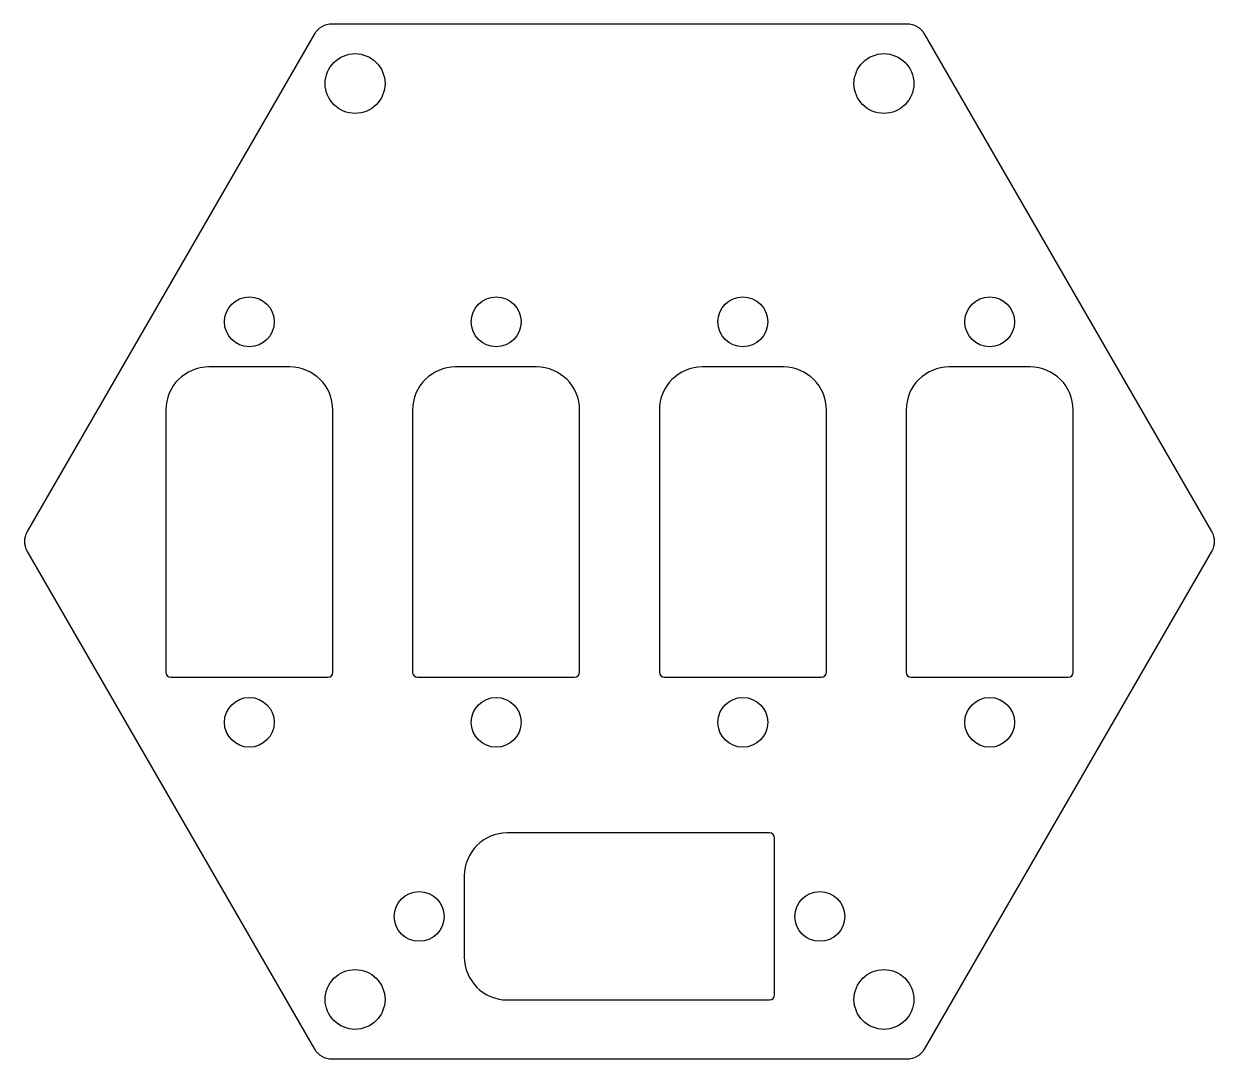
# Model space of a CAD drawing. Header units: inches. Extents: x -1.17 to 1.18, y -1.02 to 1.02.
import ezdxf

# ---------------------------------------------------------------- set-up
doc = ezdxf.new("R2010")
doc.units = ezdxf.units.IN
doc.header["$MEASUREMENT"] = 0
doc.layers.get('0').update_dxf_attribs({"lineweight": 0})

msp = doc.modelspace()

# ---------------------------------------------------------------- linework, layer by layer
at = {"color": 7, "lineweight": 25}
for centre, radius in [((-0.5154, 0.9048), 0.0591), ((0.5293, 0.9048), 0.0591), ((-0.7243, 0.434), 0.0492), ((-0.2368, 0.434), 0.0492), ((0.2507, 0.434), 0.0492), ((0.7382, 0.434), 0.0492), ((-0.7243, -0.3573), 0.0492), ((-0.2368, -0.3573), 0.0492), ((0.2507, -0.3573), 0.0492), ((0.7382, -0.3573), 0.0492), ((-0.3887, -0.7408), 0.0492), ((0.4026, -0.7408), 0.0492), ((-0.5154, -0.9048), 0.0591), ((0.5293, -0.9048), 0.0591)]:
    msp.add_circle(centre, radius, dxfattribs=at)
for points, knots in [([(-0.595, -1.0032), (-0.5879, -1.0154), (-0.5749, -1.0229), (-0.5609, -1.0229), (-0.5609, -1.0229), (0.5748, -1.0229), (0.5748, -1.0229), (0.5888, -1.0229), (0.6018, -1.0154), (0.6089, -1.0032), (0.6089, -1.0032), (1.1767, -0.0197), (1.1767, -0.0197), (1.1837, -0.0075), (1.1837, 0.0075), (1.1767, 0.0197), (1.1767, 0.0197), (0.6089, 1.0032), (0.6089, 1.0032), (0.6018, 1.0154), (0.5888, 1.0229), (0.5748, 1.0229), (0.5748, 1.0229), (-0.5609, 1.0229), (-0.5609, 1.0229), (-0.5749, 1.0229), (-0.5879, 1.0154), (-0.595, 1.0032), (-0.595, 1.0032), (-1.1628, 0.0197), (-1.1628, 0.0197), (-1.1698, 0.0075), (-1.1698, -0.0075), (-1.1628, -0.0197), (-1.1628, -0.0197), (-0.595, -1.0032), (-0.595, -1.0032)], [0, 0, 0, 0, 1, 1, 1, 2, 2, 2, 3, 3, 3, 4, 4, 4, 5, 5, 5, 6, 6, 6, 7, 7, 7, 8, 8, 8, 9, 9, 9, 10, 10, 10, 11, 11, 11, 12, 12, 12, 12]), ([(-0.8893, 0.2598), (-0.8893, 0.3068), (-0.8512, 0.3448), (-0.8043, 0.3448), (-0.8043, 0.3448), (-0.6443, 0.3448), (-0.6443, 0.3448), (-0.5973, 0.3448), (-0.5593, 0.3068), (-0.5593, 0.2598), (-0.5593, 0.2598), (-0.5593, -0.2582), (-0.5593, -0.2582), (-0.5593, -0.2637), (-0.5638, -0.2682), (-0.5693, -0.2682), (-0.5693, -0.2682), (-0.8793, -0.2682), (-0.8793, -0.2682), (-0.8848, -0.2682), (-0.8893, -0.2637), (-0.8893, -0.2582), (-0.8893, -0.2582), (-0.8893, 0.2598), (-0.8893, 0.2598)], [0, 0, 0, 0, 1, 1, 1, 2, 2, 2, 3, 3, 3, 4, 4, 4, 5, 5, 5, 6, 6, 6, 7, 7, 7, 8, 8, 8, 8]), ([(-0.4018, 0.2598), (-0.4018, 0.3068), (-0.3637, 0.3448), (-0.3168, 0.3448), (-0.3168, 0.3448), (-0.1568, 0.3448), (-0.1568, 0.3448), (-0.1099, 0.3448), (-0.0718, 0.3068), (-0.0718, 0.2598), (-0.0718, 0.2598), (-0.0718, -0.2582), (-0.0718, -0.2582), (-0.0718, -0.2637), (-0.0763, -0.2682), (-0.0818, -0.2682), (-0.0818, -0.2682), (-0.3918, -0.2682), (-0.3918, -0.2682), (-0.3973, -0.2682), (-0.4018, -0.2637), (-0.4018, -0.2582), (-0.4018, -0.2582), (-0.4018, 0.2598), (-0.4018, 0.2598)], [0, 0, 0, 0, 1, 1, 1, 2, 2, 2, 3, 3, 3, 4, 4, 4, 5, 5, 5, 6, 6, 6, 7, 7, 7, 8, 8, 8, 8]), ([(0.0857, 0.2598), (0.0857, 0.3068), (0.1237, 0.3448), (0.1707, 0.3448), (0.1707, 0.3448), (0.3307, 0.3448), (0.3307, 0.3448), (0.3776, 0.3448), (0.4157, 0.3068), (0.4157, 0.2598), (0.4157, 0.2598), (0.4157, -0.2582), (0.4157, -0.2582), (0.4157, -0.2637), (0.4112, -0.2682), (0.4057, -0.2682), (0.4057, -0.2682), (0.0957, -0.2682), (0.0957, -0.2682), (0.0902, -0.2682), (0.0857, -0.2637), (0.0857, -0.2582), (0.0857, -0.2582), (0.0857, 0.2598), (0.0857, 0.2598)], [0, 0, 0, 0, 1, 1, 1, 2, 2, 2, 3, 3, 3, 4, 4, 4, 5, 5, 5, 6, 6, 6, 7, 7, 7, 8, 8, 8, 8]), ([(0.5732, 0.2598), (0.5732, 0.3068), (0.6112, 0.3448), (0.6582, 0.3448), (0.6582, 0.3448), (0.8182, 0.3448), (0.8182, 0.3448), (0.8651, 0.3448), (0.9032, 0.3068), (0.9032, 0.2598), (0.9032, 0.2598), (0.9032, -0.2582), (0.9032, -0.2582), (0.9032, -0.2637), (0.8987, -0.2682), (0.8932, -0.2682), (0.8932, -0.2682), (0.5832, -0.2682), (0.5832, -0.2682), (0.5776, -0.2682), (0.5732, -0.2637), (0.5732, -0.2582), (0.5732, -0.2582), (0.5732, 0.2598), (0.5732, 0.2598)], [0, 0, 0, 0, 1, 1, 1, 2, 2, 2, 3, 3, 3, 4, 4, 4, 5, 5, 5, 6, 6, 6, 7, 7, 7, 8, 8, 8, 8]), ([(-0.2146, -0.9058), (-0.2615, -0.9058), (-0.2996, -0.8678), (-0.2996, -0.8208), (-0.2996, -0.8208), (-0.2996, -0.6608), (-0.2996, -0.6608), (-0.2996, -0.6139), (-0.2615, -0.5758), (-0.2146, -0.5758), (-0.2146, -0.5758), (0.3034, -0.5758), (0.3034, -0.5758), (0.309, -0.5758), (0.3134, -0.5803), (0.3134, -0.5858), (0.3134, -0.5858), (0.3134, -0.8958), (0.3134, -0.8958), (0.3134, -0.9014), (0.309, -0.9058), (0.3034, -0.9058), (0.3034, -0.9058), (-0.2146, -0.9058), (-0.2146, -0.9058)], [0, 0, 0, 0, 1, 1, 1, 2, 2, 2, 3, 3, 3, 4, 4, 4, 5, 5, 5, 6, 6, 6, 7, 7, 7, 8, 8, 8, 8])]:
    msp.add_open_spline(points, degree=3, knots=knots, dxfattribs=at)

doc.saveas('drawing.dxf')
